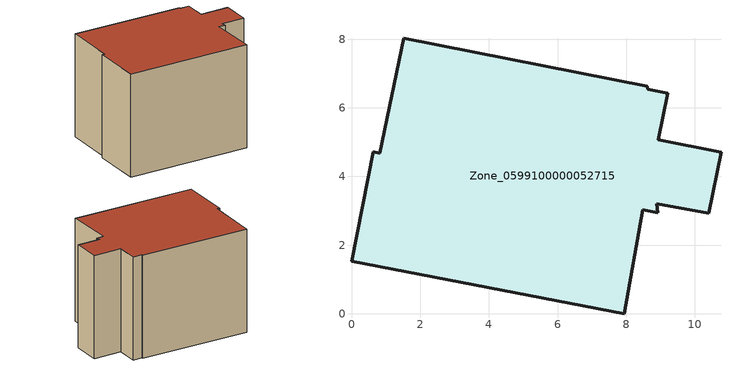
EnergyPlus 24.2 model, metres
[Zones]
Zone_0599100000052715
 floor ground (C_G): 8.91,2.95 8.48,3.03 7.94,0 0,1.53 0.63,4.72 0.82,4.68 1.52,8.03 8.62,6.62 8.62,6.54 9.21,6.43 8.93,5.06 10.76,4.71 10.4,2.93 8.89,3.2 z0
 wall outside (C_F): 0.63,4.72 0,1.53 7.94,0 8.48,3.03 8.91,2.95 8.89,3.2 10.4,2.93 10.76,4.71 8.93,5.06 9.21,6.43 8.62,6.54 8.62,6.62 1.52,8.03 0.82,4.68 0.63,4.72 z0:6.67
 roof outside (C_R): 8.48,3.03 8.91,2.95 8.89,3.2 10.4,2.93 10.76,4.71 8.93,5.06 9.21,6.43 8.62,6.54 8.62,6.62 1.52,8.03 0.82,4.68 0.63,4.72 0,1.53 7.94,0 z6.67
[BUILDING]
Pand.0599100000052715: North Axis=0; Terrain=City; Loads Convergence Tolerance Value=0.04; Temperature Convergence Tolerance Value=0.4; Solar Distribution=FullExterior; Maximum Number of Warmup Days=25; Minimum Number of Warmup Days=1
[Site:Location]
Rotterdam.The.Hague.AP_ZH_NLD Design_Conditions: Latitude=51.96; Longitude=4.45; Time Zone=1; Elevation=-4.5
[SITE:GROUNDTEMPERATURE:BUILDINGSURFACE]
18, 18, 18, 18, 18, 18, 18, 18, 18, 18, 18, 18
[MATERIAL] Thermal Absorptance=0.9; Solar Absorptance=0.7; Visible Absorptance=0.7
Name | Roughness | Thickness | Conductivity | Density | Specific Heat
G.D.1965 | MediumSmooth | 0.15 | 1 | 540 | 1210
F.D.1965 | Rough | 0.3 | 0.857143 | 1920 | 840
R.D.1965 | MediumRough | 0.2 | 0.08 | 1500 | 1000
[CONSTRUCTION]
C_G: G.D.1965
C_F: F.D.1965
C_R: R.D.1965
[ZONE]
Zone_0599100000052715: Type=1; Multiplier=1; Ceiling Height=Autocalculate; Volume=Autocalculate; Floor Area=autocalculate; Part of Total Floor Area=Yes
[ZONEINFILTRATION:DESIGNFLOWRATE]
Infil_Zone_0599100000052715: Zone or ZoneList or Space or SpaceList=Zone_0599100000052715; Schedule=AlwaysOn; Design Flow Rate Calculation Method=Flow/Area; Flow Rate per Floor Area=0.0042; Constant Term Coefficient=1; Temperature Term Coefficient=0; Velocity Term Coefficient=0; Velocity Squared Term Coefficient=0
[HVACTEMPLATE:ZONE:IDEALLOADSAIRSYSTEM]
Zone_0599100000052715: Maximum Heating Supply Air Temperature=50; Minimum Cooling Supply Air Temperature=13; Maximum Heating Supply Air Humidity Ratio=0.0156; Minimum Cooling Supply Air Humidity Ratio=0.0077; Heating Limit=NoLimit; Cooling Limit=NoLimit; Dehumidification Control Type=ConstantSensibleHeatRatio; Cooling Sensible Heat Ratio=0.7; Dehumidification Setpoint=60; Humidification Control Type=None; Humidification Setpoint=30; Outdoor Air Method=None; Outdoor Air Flow Rate per Person=0.00944; Outdoor Air Flow Rate per Zone Floor Area=0; Outdoor Air Flow Rate per Zone=0; Demand Controlled Ventilation Type=None; Outdoor Air Economizer Type=NoEconomizer; Heat Recovery Type=None; Sensible Heat Recovery Effectiveness=0.7; Latent Heat Recovery Effectiveness=0.65
[ZONECONTROL:THERMOSTAT]
ThermostatControl_Zone_0599100000052715: Zone or ZoneList=Zone_0599100000052715; Control Type Schedule=DualSetpointControlType; Control 1=Thermostat_Zone_0599100000052715; Temperature Difference Between Cutout And Setpoint=0
[THERMOSTATSETPOINT:DUALSETPOINT]
Thermostat_Zone_0599100000052715: Heating Setpoint Temperature Schedule=HeatingSetpoint_Zone_0599100000052715; Cooling Setpoint Temperature Schedule=CoolingSetpoint_Zone_0599100000052715
[SCHEDULE:COMPACT]
HeatingSetpoint_Zone_0599100000052715: Through: 12/31, For: AllDays, Until: 24:00, 21
CoolingSetpoint_Zone_0599100000052715: Through: 12/31, For: AllDays, Until: 24:00, 24
DualSetpointControlType: Through: 12/31, For: AllDays, Until: 24:00, 4
AlwaysOn: Through: 12/31, For: AllDays, Until: 24:00, 1
